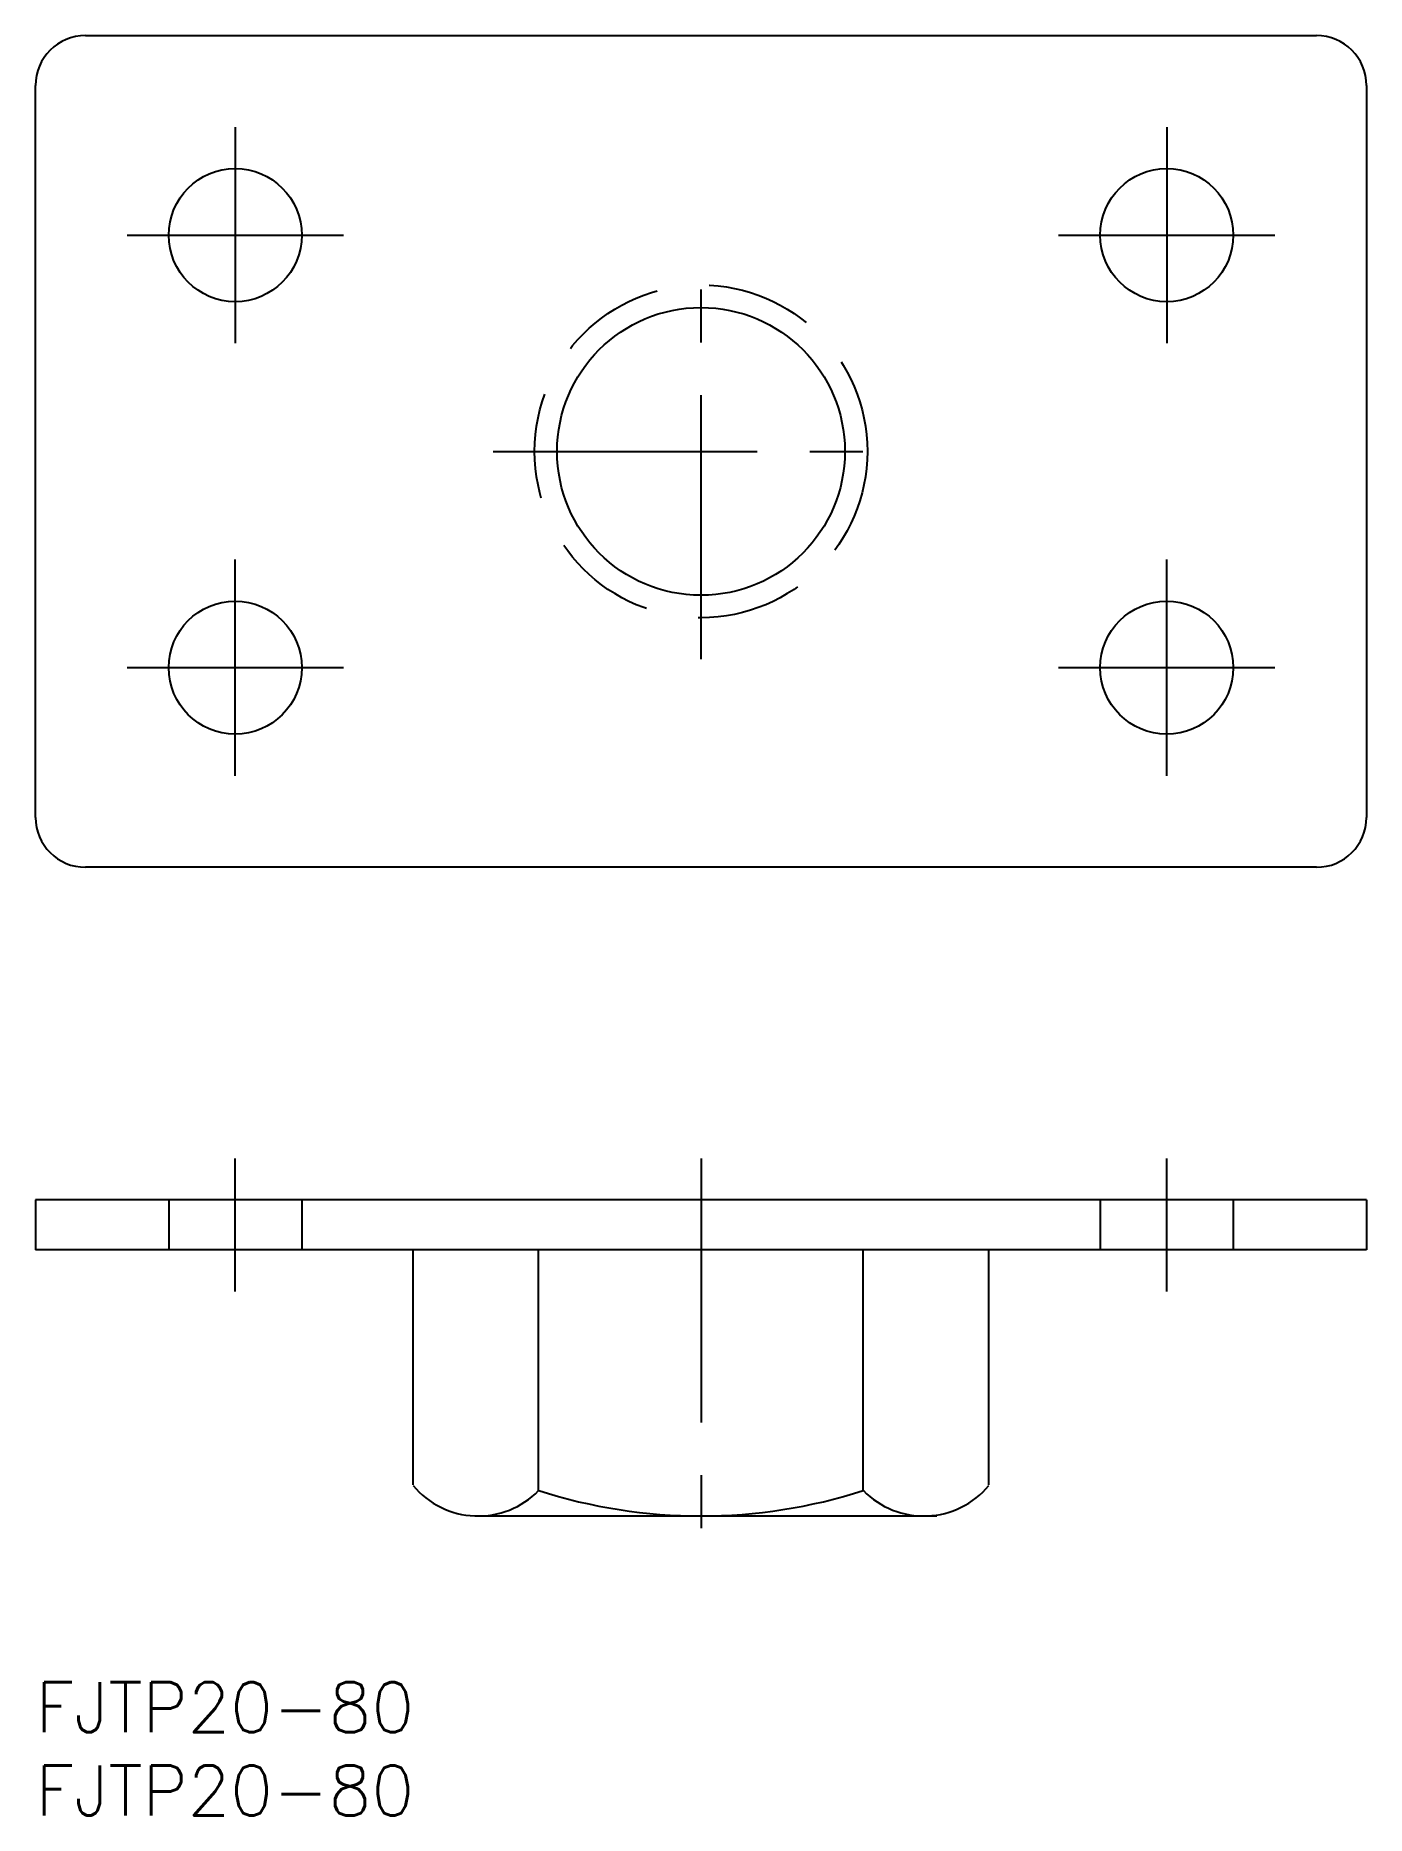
# Model space of a CAD drawing. Extents: x 0 to 80, y -8 to 99.
import ezdxf

# ---------------------------------------------------------------- set-up
doc = ezdxf.new("R2010")
doc.units = 0
doc.header["$LTSCALE"] = 0.5
doc.linetypes.add('CENTER', pattern=[50.8, 31.75, -6.35, 6.35, -6.35])
doc.linetypes.add('DASHED', pattern=[19.05, 12.7, -6.35])
for name, color, linetype in [('MSM_CENTER', 1, 'CENTER'), ('MSM_CONTINUOUS', 7, 'CONTINUOUS'), ('MSM_DASHED', 4, 'DASHED'), ('MSM_PART_NUMBER', 7, 'CONTINUOUS')]:
    doc.layers.add(name, color=color, linetype=linetype)
doc.styles.get("Standard").update_dxf_attribs({"font": 'txt.shx', "height": 3, "bigfont": 'bigfont.shx'})

msp = doc.modelspace()

# ---------------------------------------------------------------- linework, layer by layer
at = {"layer": 'MSM_CENTER'}
for p, q in [((12, 93.5), (12, 80.5)), ((68, 93.5), (68, 80.5)), ((5.5, 87), (18.5, 87)), ((61.5, 87), (74.5, 87)), ((40, 61.5), (40, 86.5)), ((27.5, 74), (52.5, 74)), ((12, 54.5), (12, 67.5)), ((68, 54.5), (68, 67.5)), ((5.5, 61), (18.5, 61)), ((61.5, 61), (74.5, 61)), ((12, 23.5), (12, 31.5)), ((40, 31.5), (40, 7.5)), ((68, 23.5), (68, 31.5))]:
    msp.add_line(p, q, dxfattribs=at)
at = {"layer": 'MSM_CONTINUOUS'}
for p, q in [((3, 99), (77, 99)), ((0, 52), (0, 96)), ((80, 96), (80, 52)), ((77, 49), (3, 49)), ((80, 29), (0, 29)), ((0, 29), (0, 26)), ((80, 29), (80, 26)), ((80, 26), (0, 26)), ((22.69, 11.87), (22.69, 26)), ((30.24, 11.53), (30.24, 26)), ((49.75, 11.52), (49.75, 26)), ((57.31, 11.87), (57.31, 26)), ((30.24, 18.76), (30.24, 18.76)), ((26.49, 10), (54.17, 10))]:
    msp.add_line(p, q, dxfattribs=at)
for centre, radius in [((12, 87), 4), ((68, 87), 4), ((40, 74), 8.65), ((12, 61), 4), ((68, 61), 4)]:
    msp.add_circle(centre, radius, dxfattribs=at)
for centre, radius, start, end in [((3, 96), 3, 90, 180), ((77, 96), 3, 0, 90), ((3, 52), 3, 180, 270), ((77, 52), 3, 270, 0), ((26.6, 15.1), 5.1, 219.9563, 315.5415), ((53.4, 15.1), 5.1, 224.4585, 320.0437), ((40, 41.91), 31.91, 252.1974, 287.7984)]:
    msp.add_arc(centre, radius, start, end, dxfattribs=at)
at = {"layer": 'MSM_DASHED'}
for p, q in [((8, 29), (8, 26)), ((16, 29), (16, 26)), ((64, 29), (64, 26)), ((72, 29), (72, 26))]:
    msp.add_line(p, q, dxfattribs=at)
msp.add_circle((40, 74), 10, dxfattribs=at)

# ---------------------------------------------------------------- texts
at = {"layer": 'MSM_PART_NUMBER'}
for p in [(0, -3), (0, -8)]:
    msp.add_text('FJTP20-80', height=3, dxfattribs=at).set_placement(p)

doc.saveas('drawing.dxf')
